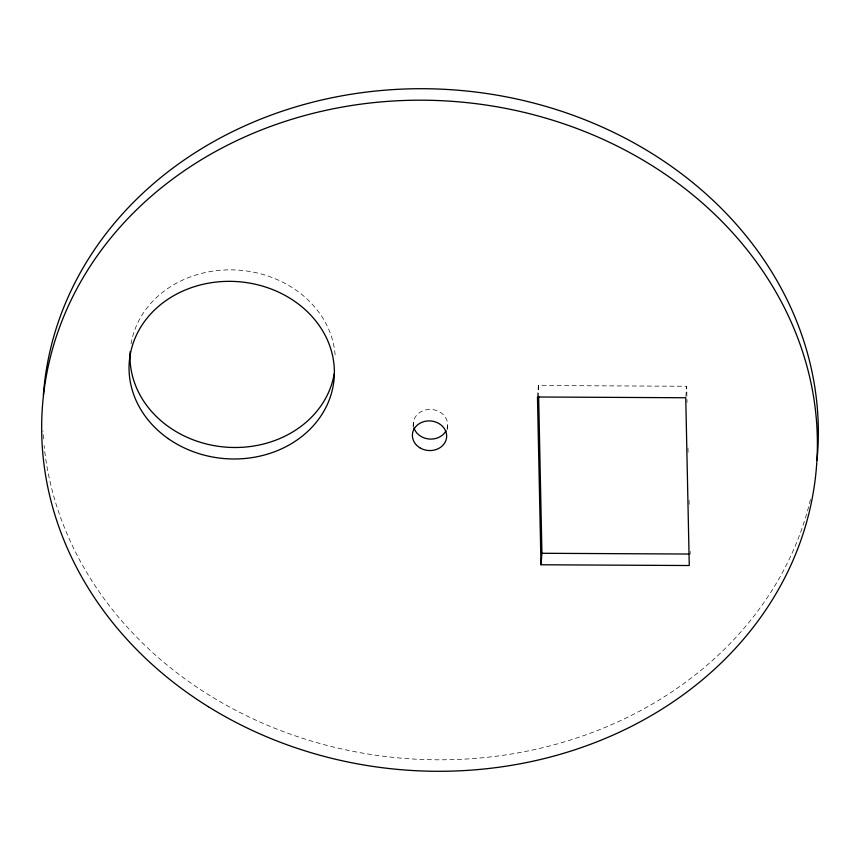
<?xml version="1.0" encoding="UTF-8"?>
<svg xmlns="http://www.w3.org/2000/svg" width="860" height="860" viewBox="0 0 860 860"><rect width="100%" height="100%" fill="white"/><g stroke="black" fill="none" stroke-linecap="round" stroke-linejoin="round"><path stroke-width="0.64" stroke-dasharray="4.3 3.22" d="M413.079 426.495L413.391 422.668M447.243 429.677L447.555 425.84M537.468 396.998L538.414 385.517L686.688 386.269L687.033 402.383M685.85 396.481L686.688 386.269M687.989 448.017L688.097 453.381M689.086 500.359L689.172 504.39M690.15 551.357L690.214 554.044M538.414 385.517L538.639 396.256M810.453 499.477A388.193 335.163 4.7 0 1 408.317 758.703A388.193 335.163 4.7 0 1 44.096 445.587M43.495 438.912A388.193 335.163 4.7 0 1 42.978 430.892M413.606 426.538A17.157 14.813 4.7 0 1 431.15 409.457A17.157 14.813 4.7 0 1 447.05 428.387M131.042 343.914A102.759 88.72 4.7 0 1 238.37 270.137A102.759 88.72 4.7 0 1 335.282 357.996"/><path stroke-width="1.29" d="M540.994 564.773L537.468 396.998L685.753 397.75L689.268 565.525L540.994 564.773L541.929 553.281L538.639 396.256M541.929 553.281L688.871 554.044M43.387 394.933A388.193 335.163 4.7 0 1 458.864 90.3A388.193 335.163 4.7 0 1 817 460.143M446.039 430.785A17.157 14.813 4.7 0 1 429.054 439.008A17.157 14.813 4.7 0 1 413.929 427.807M334.282 373.444A102.759 88.72 4.7 0 1 222.471 446.824A102.759 88.72 4.7 0 1 130.15 351.579M208.389 706.726A388.193 335.163 4.7 0 0 816.054 471.624A388.193 335.163 4.7 0 0 264.138 128.871A388.193 335.163 4.7 0 0 208.389 706.726M419.755 447.716A17.157 14.813 4.7 0 0 446.609 437.331A17.157 14.813 4.7 0 0 422.217 422.174A17.157 14.813 4.7 0 0 419.755 447.716M168.237 438.632A102.759 88.72 4.7 0 0 333.336 384.936A102.759 88.72 4.7 0 0 193.575 286.928A102.759 88.72 4.7 0 0 168.237 438.632"/></g></svg>
